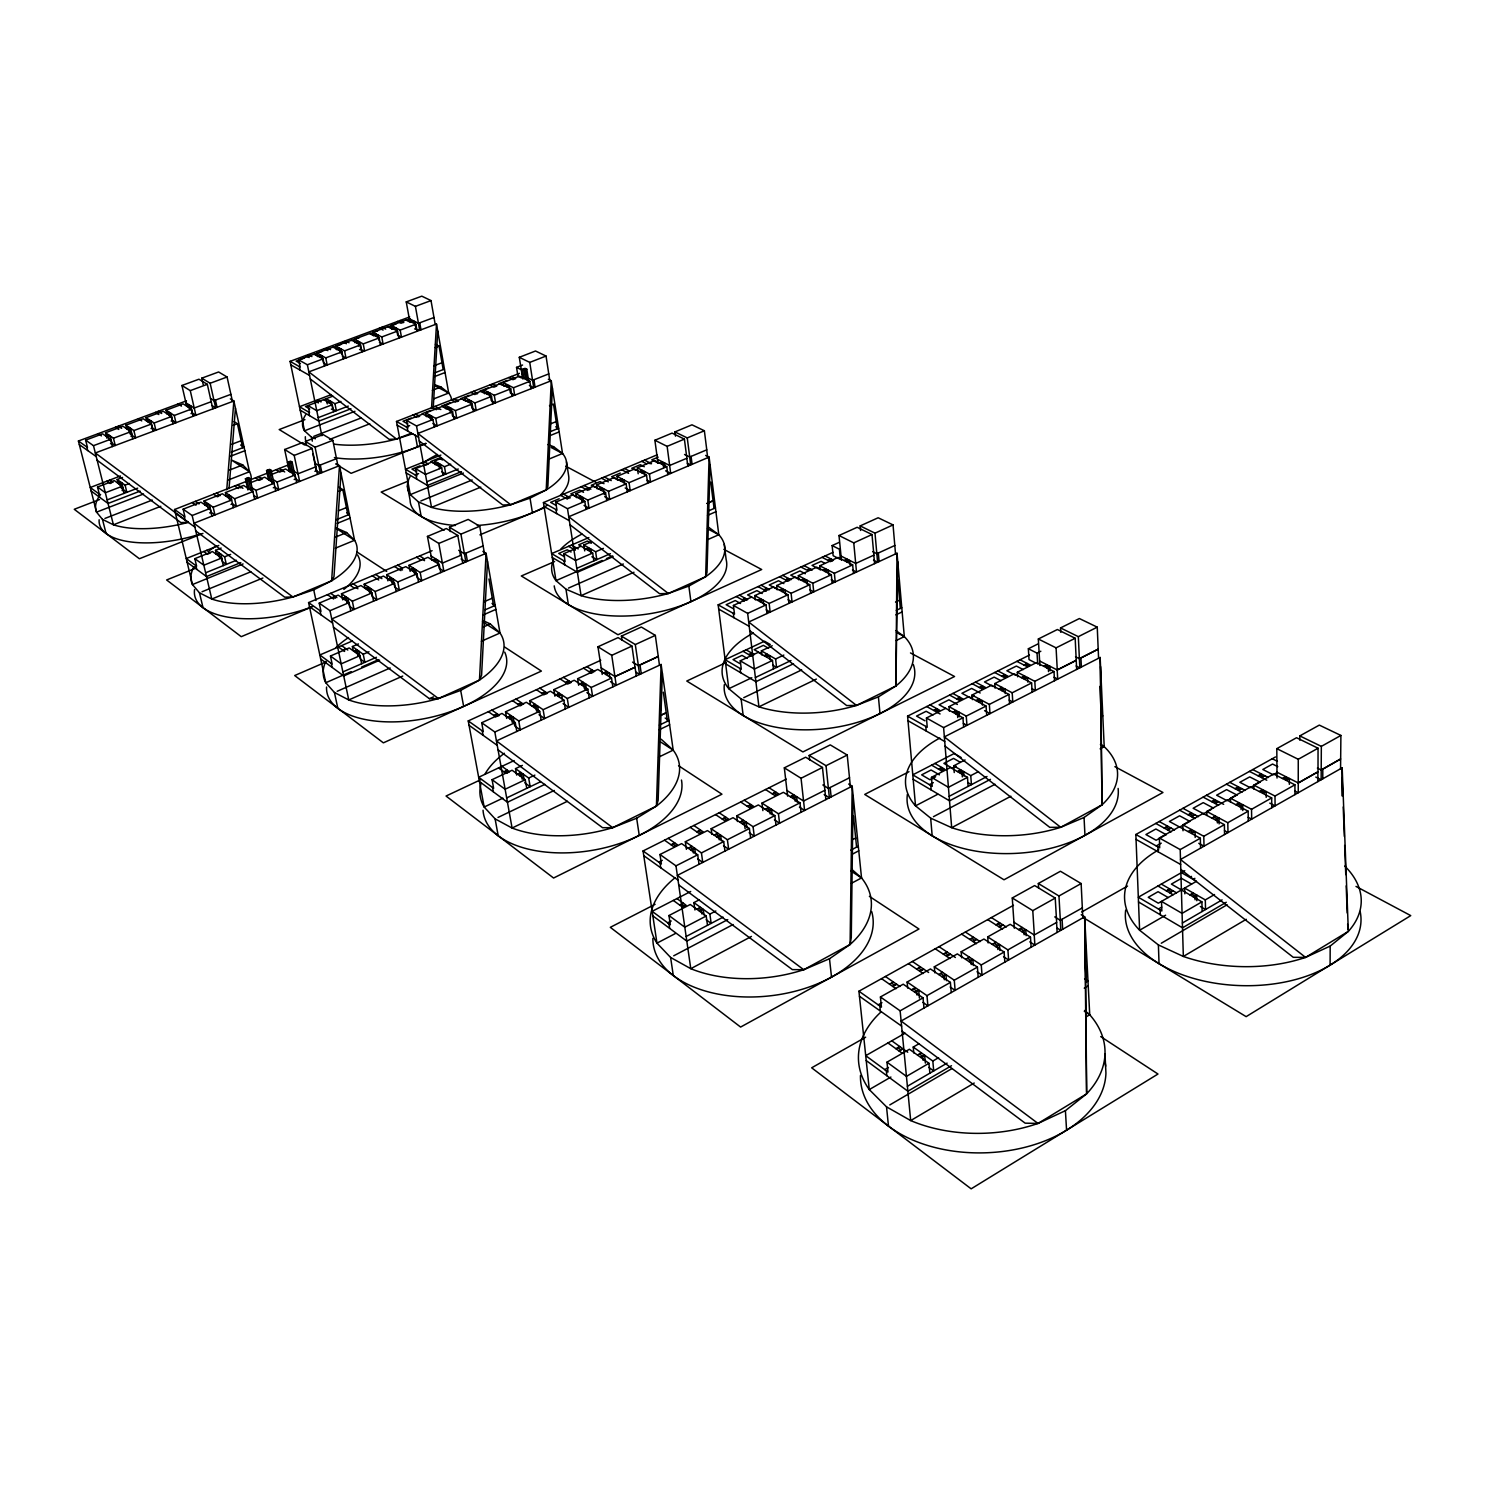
<?xml version="1.0" encoding="UTF-8"?>
<svg xmlns="http://www.w3.org/2000/svg" width="1485" height="1485" viewBox="0 0 1485 1485"><rect width="100%" height="100%" fill="white"/><g stroke="black" fill="none" stroke-linecap="round" stroke-linejoin="round"><path stroke-width="1.5" d="M1317.882 781.593L1317.9 771.81L1298.224 782.929L1276.97 772.2M1277.026 778.047L1276.803 748.644L1296.535 737.729L1318.049 748.217L1318.012 771.866L1298.317 782.985M1340.565 768.729L1340.899 735.446L1321.334 746.38L1321.149 779.755L1315.803 777.082M1322.764 778.827L1322.801 769.044M1330.096 965.12L1330.189 946.075L1348.343 931.392L1342.18 767.819L1180.501 859.518L1305.575 957.398L1330.189 946.075M1341.976 795.849L1342.18 767.819M833.066 552.309L718.165 604.84L728.801 688.706L741.108 698.952L758.928 706.823A96.042 48.411 -5.9 0 0 856.492 705.412L895.863 685.996L897.014 553.237L748.7 622.029L856.492 705.412L878.415 696.873L895.863 685.996A96.042 48.411 -5.9 0 0 904.309 636.601L897.014 553.237M897.757 561.701L895.863 685.996M786.27 779.124L643.061 850.961L656.964 943.142L670.607 957.454L690.785 968.684A111.097 65.21 -6.7 0 0 803.756 969.724L829.484 958.735L850.107 944.479L852.167 786.178L848.659 784.043M853.114 795.533L851.276 937.592L850.107 944.479L803.756 969.724L792.359 969.612L678.719 884.912M657.298 454.763L543.436 502.561L555.984 580.635L565.952 589.192L581.062 595.652A87.299 40.373 -8.1 0 0 668.343 593.48L688.854 586.055L705.653 576.7L709.106 457.102L705.672 455.431M710.09 464.991L706.99 572.393L705.653 576.7L668.343 593.48L659.563 593.703L569.999 524.762M662.347 673.169L658.152 800.322L656.426 806.077L636.657 818.216L612.692 827.665A100.813 53.85 -9.3 0 1 512.084 828.036L495.099 818.866L484.166 807.042L468.239 720.912L600.757 660.287M656.426 806.077L661.122 664.463L496.435 740.922L612.692 827.665L656.426 806.077A100.813 53.85 -9.3 0 0 673.188 750.129L661.122 664.463M1029.439 655.071L907.595 716.123L915.521 805.854L930.668 818.142L951.681 827.683A106.14 57.581 -2.9 0 0 1060.736 827.293L1084.05 817.474L1102.018 804.833L1100.552 666.542M1086.649 1091.828L1085.164 926.807M519.416 373.366L396.495 421.462L410.287 494.635L418.473 501.949L431.522 507.387A80.524 34.322 -9.6 0 0 510.729 504.733L530.034 498.143L546.22 489.92L551.251 380.735L548.336 379.306M552.383 388.105L547.891 486.189L546.22 489.92L510.729 504.733L502.765 505.011L419.271 440.971M432.098 550.694L308.583 602.594L325.772 682.729L334.441 692.493L348.771 699.955A91.717 44.234 -11 0 0 438.428 698.544L460.684 690.414L479.469 680.074L486.078 553.311L482.885 551.38M487.488 561.404L481.585 675.229L479.469 680.074L438.428 698.544L429.406 698.692L333.457 627.171M431.522 408.542L436.497 324.008L308.824 371.881L396.532 439.04L412.867 433.713M433.193 408.524L437.741 330.988M341.012 473.214L333.976 576.644L331.619 580.802L313.725 589.823L292.898 596.989A84.608 37.181 -12 0 1 211.78 599.049L199.473 592.812L192.456 584.552L174.562 509.504L289.037 464.656M195.779 530.925L284.73 597.193L292.898 596.989L331.619 580.802L339.49 465.659L336.817 464.025M226.741 489.809L233.869 400.987L230.342 398.852M229.024 488.602L235.447 408.152M1013.457 905.293L858.924 991.219L869.282 1089.582L886.526 1106.845L910.695 1120.581A123.348 78.352 -2.1 0 0 1038.015 1123.44L1065.413 1110.669L1086.574 1093.888A123.348 78.352 -2.1 0 0 1089.73 1014.756L1084.663 916.802L1081.228 914.723M1275.485 756.942L1135.858 834.496L1139.608 930.241L1158.393 944.924L1183.341 956.451A118.354 67.735 1.4 0 0 1305.575 957.398L1348.343 931.392A118.354 67.735 1.4 0 0 1344.742 866.071M1038.015 1123.44L1086.574 1093.888L1084.663 916.802L901.117 1021.03L1038.015 1123.44L1025.151 1123.161L902.1 1031.203M1246.231 919.308L1183.341 956.451L1180.204 849.587L1159.358 837.986L1159.692 847.861L1135.858 834.496M974.234 1083.029L910.695 1120.581L900.133 1010.821L880.419 996.973L903.214 984.202L923.039 997.864L923.967 1008.055M1085.739 1017.114L1089.73 1014.756L1084.625 1010.431M907.391 1086.278L947.114 1063.111M1226.276 902.267L1182.505 927.828L1138.494 901.952M951.477 1065.729L907.873 1091.215L866.219 1060.55M1084.254 988.156L1088.227 985.836M1161.289 943.235L1227.111 904.755M889.793 1104.933L951.866 1068.625M928.96 1063.297L906.444 1076.365L886.972 1062.165L909.395 1049.264L928.96 1063.297L929.87 1073.172M928.812 1067.399L933.712 1070.926L932.821 1061.051L938.594 1057.691M1182.357 923.02L1222.099 899.873M920.774 1057.413L924.635 1055.185L925.359 1063.074M890.926 1077.052L869.282 1089.582A123.348 78.352 -2.1 0 1 880.883 1012.065M1202.145 911.493L1201.903 901.859L1182.079 913.368L1161.511 901.395L1161.845 910.992L1138.308 897.218L1184.752 870.73M1184.826 893.84L1184.659 888.104L1205.3 899.891L1214.526 894.545M884.744 1069.646L888.457 1067.511M1189.819 894.935L1193.216 892.986M917.507 1055.074L921.35 1052.846M1193.272 896.921L1196.669 894.954L1196.817 900.727M1165.614 915.206L1139.608 930.241A118.354 67.735 1.4 0 1 1158.764 849.828M899.075 1050.99L902.917 1048.8M1181.28 890.053L1158.319 903.196L1148.239 897.311L1158.077 891.705L1168.157 897.534M1181.503 889.886L1196.483 881.31L1181.41 872.623M913.795 1052.958L913.238 1047.055L918.992 1043.751M1158.43 909.006L1161.716 907.112M1166.319 890.833L1169.679 888.902M1189.819 877.375L1191.49 876.41M895.882 1048.688L899.706 1046.498M1169.697 892.782L1173.076 890.851M1193.216 879.287L1194.887 878.34M905.052 1033.207L865.718 1055.668L887.974 1072.003L886.972 1062.165M900.133 1010.821L923.039 997.864M950.4 982.402L930.445 968.962L907.131 982.012L926.974 995.637L950.4 982.402L951.254 992.574M977.408 967.106L957.342 953.908L934.306 966.809L954.28 980.193L977.408 967.106L978.207 977.26M1004.12 952.015L983.924 939.021L961.166 951.755L981.251 964.953L1004.12 952.015L1004.825 962.132M1030.479 937.109L1010.19 924.301L987.692 936.905L1007.907 949.88L1030.479 937.109L1031.147 947.207M1082.417 907.855L1060.253 920.273L1060.828 930.334L1057.413 928.236M1081.748 912.013L1127.542 886.062M865.644 1037.198L811.664 1067.808L971.153 1188.835L1157.984 1074.026L1100.719 1036.586M914.741 992.147L918.677 989.938L919.419 998.068M942.047 976.777L945.926 974.587L946.446 980.675M969.018 961.593L972.842 959.44L973.325 965.51M995.674 946.576L999.442 944.441L999.888 950.511M1021.996 931.745L1025.727 929.647L1026.135 935.68M1180.204 849.587L1200.325 838.227L1200.585 848.139M1183.025 830.765L1182.858 824.843L1203.778 836.278L1224.382 824.639L1224.568 834.514M1206.878 815.395L1206.785 811.46L1227.798 822.709L1248.161 811.2L1248.291 821.075M1230.508 802.141L1230.452 798.225L1251.539 809.306L1271.68 797.928L1271.754 807.766M1253.897 789.055L1253.841 785.138L1275.002 796.053L1294.92 784.804L1294.957 794.605M1321.167 769.972L1340.639 758.983L1321.279 770.028L1317.381 768.098M1156.24 845.93L1161.233 843.146M878.192 1004.825L881.96 1002.709M1188.074 831.507L1191.527 829.577M1212.076 818.031L1215.491 816.119M1235.817 804.703L1239.177 802.81M1259.28 791.524L1262.603 789.667M1282.483 778.493L1285.769 776.655M911.437 989.864L915.354 987.655M938.706 974.531L942.585 972.341M965.658 959.366L969.482 957.231M992.296 944.404L996.064 942.27M1018.599 929.61L1022.33 927.512M1191.583 833.438L1195.035 831.489L1195.184 837.429M1215.602 819.924L1218.999 818.012L1219.129 823.915M1239.344 806.559L1242.722 804.666L1242.796 810.569M1262.825 793.361L1266.148 791.486L1266.204 797.371M1286.029 780.293L1289.333 778.456L1289.351 784.321M1276.803 748.644L1298.261 759.281L1318.049 748.217M892.801 986.467L896.699 984.277M919.883 971.32L923.726 969.167M946.65 956.34L950.437 954.224M973.083 941.564L976.852 939.467M999.219 926.956L1002.932 924.877M1159.358 837.986L1179.424 826.774M1182.858 824.843L1203.388 813.372M1206.785 811.46L1227.074 800.118L1248.161 811.2M1230.452 798.225L1250.518 787.013L1271.68 797.928M1253.841 785.138L1273.684 774.038L1294.92 784.804M1179.647 827.089L1189.875 821.372L1179.61 815.803L1169.4 821.483L1200.325 838.227M1203.444 813.78L1211.519 809.269M1277.119 772.571L1273.202 774.762L1262.807 769.49L1272.571 764.051L1277.768 766.668M1055.241 898.072L1034.637 885.561L1012.269 897.961L1032.78 910.639L1055.241 898.072L1056.652 922.426L1034.228 934.993L1034.878 945.073L1029.792 941.861M1081.136 883.556L1060.438 871.25L1038.331 883.501L1058.954 895.993L1081.136 883.556L1082.825 917.841M1164.259 828.11L1167.674 826.198M1188.111 814.801L1191.49 812.926M1211.686 801.659L1215.046 799.784M1235.019 788.646L1238.323 786.809M1258.073 775.783L1261.359 773.963M889.552 984.202L893.45 982.03M916.616 969.092L920.459 966.958M943.365 954.168L947.152 952.052M969.779 939.411L973.529 937.332M995.897 924.839L999.609 922.76M1167.674 830.004L1171.108 828.092M1191.545 816.676L1194.942 814.782M1215.138 803.496L1218.498 801.622M1238.471 790.447L1241.794 788.609M1261.563 777.565L1264.83 775.727M1299.802 740.18L1299.802 735.91L1319.311 725.107L1340.899 735.446M1060.736 827.293L1102.018 804.833A106.14 57.581 -2.9 0 0 1104.209 746.695L1100.144 657.465L944.349 736.894L1060.736 827.293L1049.728 827.331L945.11 746.138M1010.895 796.238L951.681 827.683L943.606 727.613L926.454 717.998L945.722 708.308M1100.144 748.848L1104.209 746.695L1100.589 744.171M751.447 936.441L690.785 968.684L675.972 865.848L659.99 854.506L681.615 843.61L697.709 854.803L699.045 864.326M851.313 883.352L861.541 877.932L852.167 786.178L677.346 875.389L803.756 969.724M933.452 816.676L995.043 784.266M673.726 955.802L733.107 924.524M686.144 936.497L723.084 917.136M850.886 850.125L858.293 846.246M990.439 779.347L949.509 800.823L913.164 779.309M727.761 919.605L686.812 941.119L652.862 915.892M852.631 854.023L858.757 850.794M706.21 916.022L684.808 927.197L668.955 915.54L690.265 904.495L706.21 916.022L707.491 925.303M699.379 899.78L693.903 902.602L709.886 914.11L715.844 910.992M851.833 839.99L855.731 838.06M675.415 933.508L656.964 943.142A111.097 65.21 -6.7 0 1 675.081 877.746M949.156 796.331L987.024 776.488M1102.798 715.863L1101.257 716.661L1099.958 686.348M699.528 911.215L703.203 909.303L703.964 914.853M967.478 777.342L948.414 787.291L931.466 777.342L950.437 767.522L967.478 777.342L968.164 786.363M965.083 759.949L953.704 765.833L970.745 775.634L978.559 771.569M937.796 794.234L915.521 805.854A106.14 57.581 -2.9 0 1 939.819 738.064M935.643 776.803L929.963 779.755L921.647 774.854L931.076 769.991L939.43 774.854M956.117 766.204L952.256 768.209L943.885 763.383L953.556 758.408L960.257 762.232M929.406 784.674L933.341 782.632M957.509 771.587L960.776 769.898M667.693 922.816L671.22 920.997M696.855 909.284L700.53 907.372M960.35 773.24L963.616 771.532L963.969 776.042M938.557 769.174L941.806 767.504M679.777 905.145L683.397 903.27M908.987 771.699L864.715 794.438L1004.008 879.788L1162.978 792.489L1114.882 766.668M655.108 904.309L610.316 927.327L740.607 1027.063L918.974 929.016L869.393 896.365M690.692 891.483L652.156 911.326L670.329 924.765L668.955 915.54M943.606 727.613L962.93 717.793L963.635 727.056M949.379 711.241L949.026 706.637L966.252 716.104L986.059 706.062L986.708 715.306M972.359 699.639L972.025 695.054L989.344 704.391L1008.946 694.442L1009.559 703.649M995.099 688.168L994.783 683.583L1012.195 692.79L1031.592 682.952L1032.149 692.14M1017.615 676.807L1017.318 672.241L1034.804 681.318L1054.016 671.554L1054.517 680.724M1076.198 660.305L1057.19 669.939L1057.71 679.109L1054.034 677.234M1079.354 658.69L1098.176 649.149L1079.447 658.746L1075.511 656.778M1039.63 661.011L1057.283 669.995L1076.291 660.342M675.972 865.848L697.709 854.803M723.696 841.587L707.473 830.579L685.327 841.735L701.44 852.91L723.696 841.587L724.958 851.109M749.405 828.537L733.07 817.678L711.148 828.723L727.39 839.712L749.405 828.537L750.612 838.023M774.836 815.618L758.371 804.926L736.69 815.84L753.062 826.681L774.836 815.618L775.968 825.066M799.969 802.828L783.412 792.303L761.972 803.107L778.437 813.78L799.969 802.828L801.046 812.276M824.936 790.243L803.552 801.028L786.957 790.503M828.389 788.405L849.55 777.732M952.85 712.243L956.173 710.554M975.923 700.586L979.209 698.915M998.755 689.04L1002.004 687.406M1021.364 677.624L1024.576 675.991M1043.732 666.319L1046.906 664.705M658.727 862.117L662.31 860.316M688.279 848.251L692.01 846.357M714.211 835.145L717.886 833.271M739.827 822.17L743.465 820.333M765.183 809.344L768.784 807.524M790.28 796.665L793.825 794.865M955.746 713.821L959.05 712.15L959.403 716.772M978.819 702.145L982.105 700.493L982.439 705.097M1001.67 690.581L1004.918 688.947L1005.234 693.532M1024.297 679.146L1027.509 677.513L1027.787 682.098M1046.665 667.823L1049.858 666.208L1050.118 670.774M690.989 850.125L694.702 848.232L695.5 853.931M716.921 836.983L720.596 835.127L721.357 840.807M742.574 823.989L746.212 822.152L746.936 827.813M767.949 811.144L771.55 809.325L772.237 814.968M793.046 798.429L796.61 796.628L797.259 802.271M671.053 844.761L674.747 842.905M696.762 831.823L700.419 829.985M722.193 819.033L725.812 817.214M747.363 806.355L750.927 804.573M772.256 793.844L775.783 792.062M936.534 712.002L939.838 710.35L930 704.892M949.026 706.637L968.758 696.706L986.059 706.062M972.025 695.054L991.553 685.216L1008.946 694.442M994.783 683.583L1014.125 673.856L1031.592 682.952M1017.318 672.241L1036.456 662.607L1054.016 671.554M974.327 695.927L970.447 697.894L961.946 693.291L971.654 688.427L980.174 692.994M1035.973 663.164L1029.031 659.618L1028.362 648.741L1037.05 653.14L1040.837 651.228M1039.89 665.558L1038.331 638.995L1056.076 647.85L1075.177 638.253L1076.662 669.438M1060.773 632.313L1060.531 627.932L1078.333 636.657L1097.248 627.153L1098.584 658.263M933.712 710.424L936.998 708.772M956.637 698.915L959.885 697.282M979.32 687.499L982.532 685.884M1001.781 676.213L1004.955 674.617M1024 665.039L1027.156 663.461M822.467 767.485L805.65 757.202L784.321 767.838L801.046 778.27L822.467 767.485L825.864 799.598M847.23 755.048L830.282 744.895L809.177 755.438L826.031 765.703L847.23 755.048L850.422 787.069M1028.362 648.741L1037.811 644.026M1038.331 638.995L1057.376 629.51L1075.177 638.253M1060.531 627.932L1079.372 618.54L1097.248 627.153M816.36 679.09L758.928 706.823L747.66 613.379L733.423 605.435L751.707 597.044M896.142 640.555L904.309 636.601L896.012 630.642M567.363 801.306L512.084 828.036L494.839 732.012L481.697 722.75L502.023 713.431L515.258 722.582L516.799 731.455M658.597 757.183L673.188 750.129L661.103 739.177M743.744 697.69L801.677 669.921M498.013 817.455L554.239 790.465M755.401 677.494L790.985 660.547M896.272 610.391L901.785 607.755M502.895 798.132L484.166 807.042A100.813 53.85 -9.3 0 1 481.103 783.245M506.663 797.928L540.466 781.797M659.414 725.088L669.011 720.503L665.187 718.072M793.51 663.758L755.902 681.708L725.645 663.869M895.882 614.883L902.156 611.894M544.865 784.358L507.443 802.253L479.451 781.556M659.229 729.729L669.624 724.773M772.478 660.454L754.38 669.048L740.273 660.806L758.315 652.323L772.478 660.454L773.462 668.9M772.219 645.752L761.397 650.857L775.597 658.987L783.839 655.071M895.529 602.075L899.669 600.181M525.226 779.699L505.104 789.24L492.073 779.681L512.084 770.232L525.226 779.699L526.748 788.349M522.386 765.388L515.518 768.617L528.679 778.047L534.86 775.114M660.194 715.603L666.19 712.744L660.361 715.584M751.818 677.735L728.801 688.706A96.042 48.411 -5.9 0 1 753.322 633M764.181 655.683L767.281 654.235M517.541 774.149L520.975 772.534M766.557 657.057L769.657 655.59L770.158 659.785M519.731 775.745L523.184 774.112L524.316 780.59M726.165 662.496L686.757 681.04L802.902 751.93L954.539 676.51L910.491 652.936M481.103 779.532L446.038 796.034L553.589 878.025L721.951 794.197L678.571 765.74M748.811 654.625L751.893 653.177M503.879 771.81L507.295 770.195M514.163 760.58L478.671 777.268L493.633 788.312L492.073 779.681M494.839 732.012L515.258 722.582M539.668 711.278L526.34 702.256L505.513 711.816L518.748 720.967L539.668 711.278L541.171 720.151M563.854 700.103L550.397 691.212L529.792 700.679L543.139 709.681L563.854 700.103L565.302 708.939M587.8 689.04L574.25 680.26L553.831 689.634L567.289 698.525L587.8 689.04L589.192 697.857M611.504 678.07L597.842 669.419L577.628 678.701L591.197 687.462L611.504 678.07L612.86 686.868M601.202 667.879L614.957 676.566L634.986 667.229L631.96 646.086L618.076 637.622L597.954 646.773L602.205 674.45M635.766 672.055L639.608 674.45L638.327 665.688L658.245 656.481L638.402 665.726L632.573 662.124M614.957 676.566L635.06 667.266L636.285 675.991M757.628 600.293L760.784 598.845M779.551 590.213L782.669 588.784M801.269 580.227L804.35 578.797M822.783 570.333L825.827 568.922M844.093 560.513L847.118 559.121M507.499 717.218L510.988 715.603M531.853 706.006L535.324 704.41M555.984 694.906L559.399 693.328M579.855 683.898L583.252 682.339M603.504 673.002L606.864 671.461M760.023 601.611L763.179 600.163L763.68 604.469M781.964 591.513L785.082 590.083L785.565 594.371M803.682 581.507L806.782 580.078L807.246 584.366M825.214 571.595L828.277 570.184L828.704 574.454M846.543 561.757L849.568 560.365L849.995 564.634M509.726 718.759L513.216 717.144L514.757 725.998L520.288 729.84L518.748 720.967M534.099 707.51L537.551 705.913L538.684 712.54M558.23 696.391L561.664 694.813L562.388 699.212M582.139 685.365L585.535 683.805L586.575 690.395M605.806 674.468L609.166 672.909L609.834 677.29M747.66 613.379L766 604.896L767.002 613.528M755.364 599.903L754.844 595.596L769.156 603.448L787.978 594.742L788.925 603.356M777.193 589.861L776.692 585.573L791.097 593.313L809.733 584.7L810.643 593.295M798.819 579.911L798.355 575.642L812.833 583.271L831.303 574.732L832.175 583.308M820.24 570.054L819.794 565.804L834.366 573.321L852.65 564.875L853.485 573.414M855.694 563.465L873.885 555.13L871.992 534.544L857.161 527.286L839.006 535.528L841.475 560.309M876.818 553.719L894.861 545.459M742.147 599.773L745.266 598.344M763.921 589.786L767.002 588.376M785.491 579.892L788.554 578.482M809.9 568.699L806.856 570.091L800.935 567.01M828.036 560.383L831.043 559.01M493.781 715.436L497.252 713.84M517.949 704.336L521.384 702.776M541.895 693.365L545.292 691.806M565.599 682.487L568.959 680.947M589.081 671.721L592.404 670.181M754.844 595.596L773.592 587.002L787.978 594.742M776.692 585.573L795.273 577.052L809.733 584.7M798.355 575.642L816.75 567.196L831.303 574.732M819.794 565.804L838.023 557.432L852.65 564.875M839.006 535.528L853.764 542.879L871.992 534.544M860.595 530.461L860.168 525.913L874.999 533.171L893.042 524.91L895.529 553.924M597.954 646.773L611.746 655.331L631.96 646.086M655.331 635.394L641.353 627.041L621.417 636.1L635.302 644.546L655.331 635.394L659.47 665.224M860.168 525.913L878.155 517.764L893.042 524.91M832.138 545.57L839.396 549.227L840.399 559.399L833.159 555.724L832.138 545.57L839.341 542.303M429.406 698.692L433.434 696.873M633.984 572.245L581.062 595.652L567.493 508.705L555.724 502.153L556.986 510.153L543.436 502.561M708.178 539.426L718.796 534.73L709.106 457.102L568.755 516.743L668.343 593.48M402.713 676.083L348.771 699.955L330.004 610.688L319.219 603.114L338.209 595.132L349.068 602.613L350.776 610.855M481.381 641.26L500 633.018L486.078 553.311L331.73 618.948L438.428 698.544M337.188 691.286L390.184 667.972M483.479 626.93L490.291 623.923L500 633.018A91.717 44.234 -11 0 1 479.469 680.074M568.439 588.097L623.31 563.984M576.793 568.347L610.428 553.664M708.271 510.988L715.436 507.851M342.868 671.925L376.429 657.28M485.205 609.778L495.173 605.435L492.018 603.411M602.186 560.458L555.984 580.635A87.299 40.373 -8.1 0 1 553.441 559.901M606.381 558.62L612.674 555.873M613.082 556.671L577.405 572.263L552.271 557.488M707.51 515.388L715.918 511.712M351.11 671.647L325.772 682.729A91.717 44.234 -11 0 1 325.79 661.382M361.672 667.043L378.564 659.637M379.64 660.231L343.722 675.953L320.667 658.987M483.2 614.938L495.879 609.388M593.87 560.885L592.663 553.051L575.567 560.476L563.873 553.664L580.895 546.294M591.123 541.876L583.828 545.032L595.615 551.77L603.411 548.373M707.287 503.229L713.06 500.723L710.795 482.087M706.823 503.489L713.134 500.761L714.044 508.464M359.983 655.665L341.179 663.851L330.45 656.017L349.179 647.924L359.983 655.665L361.653 663.721M358.423 643.933L352.39 646.532L363.231 654.272L369.023 651.748M483.794 601.833L492.315 598.195M573.377 549.079L576.291 547.817M342.831 650.152L346.024 648.778M554.592 561.571L521.328 575.976L617.964 634.745L761.675 569.516L723.826 549.339M585.777 549.097L588.71 547.835M326.05 661.939L294.68 675.545L383.371 742.853L541.394 671.09L504.64 647.052M353.671 651.135L356.883 649.743M587.763 550.23L590.696 548.949L591.29 552.865M355.472 652.435L358.702 651.024L360.354 659.062L364.883 662.31L363.231 654.272M588.858 537.57L551.64 553.608L565.098 561.497L563.873 553.664M352.205 641.037L319.813 654.996L332.157 664.055L330.45 656.017M579.874 498.663L582.844 497.419L583.457 501.41M600.59 489.92L603.523 488.676L604.414 494.672M621.12 481.251L624.034 480.026L624.61 483.999M641.483 472.657L644.379 471.432L644.935 475.404M661.679 464.137L664.556 462.912L665.076 466.884M344.539 599.476L347.806 598.102L349.495 606.325L354.043 609.463L352.353 601.221L341.476 593.759L360.948 585.554L371.918 592.942L373.57 601.165M367.333 589.842L370.582 588.487L372.215 596.673L376.8 599.773L375.167 591.55L364.178 584.18L383.483 576.069L394.546 583.345L396.161 591.55M389.924 580.301L393.135 578.946L394.732 587.132L399.372 590.176L397.776 581.99L386.694 574.714L405.832 566.657L416.988 573.841L418.547 582.027M412.329 570.834L415.503 569.498L417.062 577.665L421.721 580.672L420.181 572.505L409.006 565.321L427.958 557.339L439.226 564.43L440.729 572.597M434.511 561.46L437.667 560.123L439.189 568.272L443.885 571.261L438.817 543.436L427.457 536.401L446.354 528.53L457.788 535.472L462.726 563.242M567.493 508.705L584.812 501.373L586.037 509.392M576.551 497.642L575.939 493.651L587.8 500.111L605.564 492.593L606.752 500.594M597.174 488.936L596.58 484.964L608.516 491.349L626.132 483.887L627.283 491.869M617.612 480.323L617.055 476.351L629.065 482.662L646.532 475.256L647.646 483.219M638.179 473.752L637.343 467.812L649.428 474.031L666.765 466.698L667.823 474.643M658.004 463.283L654.885 440.265L672.074 433.1L684.399 439.115L686.868 458.252L669.642 465.492L657.465 459.348M675.489 436.144L674.933 431.912L691.973 424.821L704.373 430.761L706.767 449.825L689.671 457.009L690.692 464.935L687.277 463.227M330.004 610.688L349.068 602.613M352.353 601.221L371.918 592.942M375.167 591.55L394.546 583.345M397.776 581.99L416.988 573.841M420.181 572.505L439.226 564.43M461.315 555.13L442.381 563.093L431.114 556.003M464.397 553.775L483.163 545.886M559.195 498.756L550.619 502.357L556.429 505.605M620.303 473.065L611.653 476.704L617.574 479.822M658.171 457.157L651.785 459.83L657.781 462.875M555.724 502.153L572.969 494.895L584.812 501.373M575.939 493.651L593.647 486.189L605.564 492.593M596.58 484.964L614.14 477.576L626.132 483.887M617.055 476.351L634.448 469.019L646.532 475.256M637.343 467.812L654.607 460.554L666.765 466.698M479.933 534.86L545.069 507.443M312.704 606.567L241.238 636.675L166.617 579.967L194.554 568.681M577.888 497.586L580.858 496.324M598.585 488.843L601.536 487.618M619.115 480.193L622.029 478.968M639.46 471.617L642.355 470.392M659.637 463.097L662.514 461.891M342.719 598.232L345.986 596.84M365.496 588.617L368.725 587.243M388.068 579.076L391.279 577.721M410.454 569.646L413.628 568.291M432.636 560.272L435.792 558.954M654.885 440.265L667.136 446.354L684.399 439.115M674.933 431.912L687.258 437.926L704.373 430.761M438.817 543.436L457.788 535.472M479.729 526.265L468.202 519.416L449.491 527.231L460.925 534.154L479.729 526.265L484.537 553.979M480.769 487.136L431.522 507.387L416.505 425.954L406.556 420.403L422.928 413.999M547.946 459.496L562.537 453.5L551.251 380.735L417.898 433.471L510.729 504.733M262.882 578.018L211.78 599.049L192.159 515.518L183.138 509.169L200.995 502.171L210.09 508.445L211.872 516.149M335.369 548.188L354.562 540.28L339.49 465.659L193.96 523.24L292.898 596.989M420.83 500.983L472.174 479.971M562.537 453.5L553.571 446.669L551.325 447.579L562.537 453.5A80.524 34.322 -9.6 0 1 546.22 489.92M202.053 591.754L250.854 571.781M335.703 537.032L346.618 532.558L354.562 540.28A84.608 37.181 -12 0 1 331.619 580.802M461.464 471.636L427.476 485.446L406.185 472.917M550.694 435.346L559.177 431.894M240.793 562.611L206.508 576.551L187.147 562.277M337.225 523.37L350.089 518.135M463.376 473.028L410.287 494.635A80.524 34.322 -9.6 0 1 409.99 476.722M243.076 563.929L192.456 584.552A84.608 37.181 -12 0 1 194.071 566.602M426.808 481.771L458.252 469M551.009 431.374L558.62 428.274L555.724 426.789M205.617 572.783L236.412 560.272M335.907 519.88L349.346 514.423L346.673 512.733M208.977 553.589L207.473 554.183L203.761 551.51M435.848 464.508L438.632 463.376M216.235 554.258L219.279 553.033M437.518 465.455L440.302 464.341L440.952 467.998M415.262 475.014L418.603 473.659M217.757 555.353L220.801 554.128L222.527 561.646L226.333 564.374L224.588 556.838L215.511 550.341L221.172 548.058M408.486 481.01L381.2 492.055L444.052 530.312M441.676 467.849L425.452 474.402L415.54 468.629L431.708 462.132L441.676 467.849L442.994 475.2M441.416 458.234L434.492 461.018L444.46 466.717L450.716 464.192M549.877 424.116L556.225 421.591M221.543 558.063L203.835 565.228L194.832 558.657L212.466 551.548L221.543 558.063L223.288 565.618M224.588 556.838L230.658 554.388M338.394 510.803L346.432 507.61L342.812 489.642L338.933 487.247M338.914 491.219L342.812 489.642M440.841 455.097L405.516 469.279L416.914 475.98L415.54 468.629M218.759 545.478L186.256 558.546L196.614 566.175L194.832 558.657M420.014 465.844L411.958 469.093L416.858 471.933M427.03 464.619L425.638 465.176L421.573 462.837M549.469 405.702L553.497 404.087L557.283 428.812M426.084 443.477L351.11 473.325L335.629 463.895M202.944 533.431L139.386 558.75L74.25 509.281L99.569 499.535M209.608 512.9L211.148 512.288L214.954 514.924L213.172 507.239L204.058 500.965L222.397 493.762L231.604 499.981L213.172 507.239M231.01 504.454L232.532 503.842L236.375 506.441L234.649 498.774L225.442 492.575L243.633 485.446L252.914 491.572L234.649 498.774M273.314 487.748L274.799 487.154L278.716 489.697L277.082 482.05L273.147 479.525M294.197 479.506L295.682 478.912L299.636 481.418L294.197 455.412L284.656 449.51L302.495 442.586L312.091 448.433L317.419 474.383M314.913 471.32L316.379 470.745L320.389 473.214L315.08 447.263L305.446 441.435L323.136 434.567L332.826 440.34L338.023 466.234M333.902 444.126A75.624 30.108 -10.4 0 0 396.532 439.04L411.456 433.156M204.763 504.77L207.844 503.563M229.265 495.136L226.221 496.343L225.442 492.575M428.757 417.192L431.56 416.078L432.246 419.828M448.396 409.47L451.199 408.375L452.517 415.837L456.73 418.12L455.412 410.621L445.314 405.219L445.983 408.95M467.905 401.804L470.671 400.709L471.952 408.171L476.202 410.417L474.922 402.955L464.749 397.609L465.399 401.321M487.247 394.193L489.994 393.117L491.257 400.56L495.526 402.769L494.282 395.326L484.036 390.035L484.667 393.748M506.441 386.657L509.169 385.58L510.394 393.005L514.701 395.196L513.476 387.752L503.174 382.536L503.786 386.249M406.296 426.956L409.693 425.638M206.285 505.828L209.366 504.622L211.148 512.288M227.762 497.382L230.806 496.176L233.331 507.647M416.505 425.954L432.933 419.494L434.288 426.993M426.418 416.635L425.731 412.904L435.755 418.38L452.609 411.735L453.927 419.216M455.412 410.621L472.137 404.05L473.437 411.512M474.922 402.955L491.516 396.402L492.779 403.864M494.282 395.326L510.747 388.829L511.972 396.272M513.476 387.752L529.829 381.329L530.999 388.736M548.8 373.886L532.54 380.253L527.379 377.691M192.159 515.518L210.09 508.445M252.06 487.822L255.958 490.366L274.075 483.238L264.683 477.186L250.408 482.773M277.082 482.05L295.051 474.977L296.666 482.606M298.021 473.789L315.897 466.791M336.538 458.661L318.811 465.603L314.82 463.134M247.921 489.976L245.433 478.783L248.478 477.595L250.037 478.615L254.622 499.238M268.507 479.822L266.576 470.504L269.583 469.334L271.161 470.337L275.727 490.885M289.501 471.469L287.552 462.318L290.54 461.148L292.137 462.132L295.682 478.912M523.76 378.304L522.33 369.394L524.057 370.266L526.785 369.19L528.79 381.812M245.433 478.783L246.993 479.804L250.037 478.615M266.576 470.504L268.154 471.525L271.161 470.337M287.552 462.318L289.148 463.301L292.137 462.132M411.159 418.046L403.01 421.239L407.929 423.986M430.539 410.454L422.185 413.721L432.933 419.494M449.936 402.843L441.639 406.092L444.962 407.892M469.167 395.307L460.944 398.537L464.285 400.3M507.202 380.42L499.108 383.594L502.487 385.302M425.731 412.904L442.53 406.315L452.609 411.735M445.314 405.219L461.983 398.685L472.137 404.05M464.749 397.609L481.288 391.112L491.516 396.402M484.036 390.035L500.445 383.613L510.747 388.829M503.174 382.536L519.453 376.169L529.829 381.329M418.25 416.821L419.642 416.264L415.54 413.999M437.759 409.155L439.133 408.616M457.102 401.581L458.494 401.024L454.317 398.834M476.314 394.045L477.687 393.506L473.492 391.335M271.421 474.55L285.584 469L295.051 474.977M218.815 496.194L217.311 496.788L213.543 494.227M239.939 487.897L241.442 487.321M260.877 479.692L259.392 480.268L255.55 477.78M281.649 471.543L283.115 470.949M427.067 416.283L429.889 415.169M446.707 408.561L449.51 407.465M466.197 400.913L468.963 399.818M485.539 393.321L488.287 392.226M504.714 385.784L507.443 384.708M329.503 439.486L369.746 423.8M433.731 398.871L448.693 393.042L436.497 324.008M521.384 377.914L517.949 376.188L516.539 367.389L522.571 365.032M160.807 506.311L113.417 524.799L102.484 519.379L96.544 512.139L78.408 441.008L186.46 400.839M228.504 479.915L249.499 471.729L233.869 400.987L95.318 452.962L188.409 522.33L180.873 522.59L97.156 460.239M522.757 378.786L519.286 357.31L529.755 362.396L546.034 356.047L549.895 381.274M294.197 455.412L312.091 448.433M315.08 447.263L332.826 440.34M522.33 369.394L525.04 368.336L526.785 369.19M313.762 436.349L361.208 417.935M432.358 390.332L440.971 386.991L448.693 393.042A75.624 30.108 -10.4 0 1 451.626 400.43M519.286 357.31L535.51 350.998L546.034 356.047M104.934 518.432L152.25 500.074M229.655 470.021L242.742 464.935L249.499 471.729A79.429 32.354 -12.5 0 1 251.169 479.989M350.98 408.783L318.885 421.146L300.211 410.176M434.381 376.652L445.073 372.531M140.11 491.108L108.052 503.471L91.16 491.034M229.897 456.489L244.858 450.735M354.952 411.308L304.499 430.78L290.076 361.356L409.693 316.918M143.507 494.004L96.544 512.139A79.429 32.354 -12.5 0 1 100.59 494.412M488.212 387.901L480.082 391.038L483.46 392.782M122.197 486.282L105.342 492.742L97.509 487.006L114.271 480.602L122.197 486.282L123.96 493.428M122.55 477.446L117.166 479.506L125.093 485.168L129.418 483.516M231.586 444.349L241.183 440.711M331.359 409.099L336.334 410.677L334.942 403.716L326.199 398.704L327.257 403.92M304.926 419.661L279.199 429.555L304.574 444.999M122.104 490.495L123.552 489.939L126.856 492.315L125.093 485.168M318.18 417.675L348.288 406.092M435.142 372.679L444.46 369.097M107.143 499.907L137.659 488.157M231.27 452.145L244.078 447.208L240.57 444.98M332.826 396.179L305.483 406.5L309.771 409.006M111.598 482.922L110.168 483.479L106.92 481.14M327.164 401.804L329.819 400.783M117.556 482.959L120.452 481.845L121.77 487.191M328.63 402.639L331.285 401.618L332.696 408.579M118.893 483.906L121.77 482.811L123.552 489.939M333.679 411.716L332.269 404.737L316.75 410.677L308.082 405.628L309.511 412.589L299.506 406.723L331.341 394.583M334.942 403.716L340.919 401.414M433.917 365.793L442.01 362.73M435.216 347.583L439.077 346.116L443.18 369.579M233.219 425.285L237.414 423.689L242.686 447.746M120.489 475.961L90.269 487.488L99.309 494.134L97.509 487.006M359.556 349.495L364.605 350.961L363.231 343.889L354.321 339.211L355.008 342.738M414.593 328.89L419.698 330.301L415.41 306.355L406.24 301.9L409.953 322.264M110.484 443.737L111.95 443.198L115.255 445.481L113.454 438.205L105.528 432.748L122.958 426.251L130.977 431.652L132.74 438.929M130.847 436.107L132.295 435.569L135.655 437.834L133.873 430.557L125.854 425.174L143.173 418.733L151.266 424.079L152.992 431.337M151.043 428.552L152.491 428.014L155.869 430.242L154.143 423.002L146.031 417.656L163.22 411.271L171.388 416.543L173.095 423.782M171.109 421.035L172.52 420.496L175.954 422.724L174.265 415.484L166.06 410.213L183.119 403.864L191.379 409.08L193.031 416.301M191.008 413.591L192.419 413.053L195.871 415.243L190.266 390.629L181.931 385.487L198.934 379.213L207.325 384.318L212.819 408.876M303.905 358.219L296.128 361.115L300.416 363.509M322.449 351.314L314.449 354.302L317.344 355.88M333.067 347.379L340.993 344.427M351.537 340.492L359.426 337.578M395.864 324.027L388.086 326.904L392.56 329.169M410.027 318.755L406.166 320.185L409.173 321.67M78.408 441.008L87.466 447.412L85.629 440.135L102.595 433.824L110.521 439.3L112.34 446.577M402.509 322.839L403.809 322.356L400.078 320.5M317.938 356.084L320.63 355.082M336.724 349.086L339.397 348.084M355.361 342.144L358.015 341.16M373.886 335.239L376.522 334.255M392.263 328.389L394.861 327.424M410.491 321.595L413.09 320.63M105.899 436.089L108.813 435.012M126.281 428.497L129.176 427.402L130.513 432.84M146.514 420.942L149.41 419.884M166.598 413.461L169.457 412.403L170.311 416.004M186.535 406.036L189.375 404.978M319.405 356.883L322.096 355.88L323.526 362.971L327.183 364.994L325.772 357.885L316.992 353.096L317.697 356.623M338.209 349.885L340.882 348.882L341.921 354.191M356.864 342.924L359.519 341.94L360.874 348.994M375.389 336.018L378.025 335.035L379.009 340.325M393.766 329.169L396.384 328.185L397.683 335.22L401.47 337.151L400.17 330.097L391.112 325.531L391.762 329.039M412.032 322.356L414.612 321.391L415.893 328.408M107.217 437.017L110.15 435.922L111.95 443.198M127.617 429.388L130.531 428.311L132.295 435.569M147.887 421.851L150.765 420.775L152.491 428.014M167.972 414.352L170.831 413.275L172.52 420.496M187.927 406.909L190.767 405.85L192.419 413.053M323.062 358.887L314.3 354.098L298.671 359.908L307.376 364.753L323.062 358.887L324.491 365.997M325.772 357.885L341.884 351.871L343.295 358.962M336.427 349.662L335.721 346.116L344.576 350.868L360.577 344.891L361.95 351.964M363.231 343.889L379.139 337.949L380.457 345.021M373.459 335.851L372.791 332.343L381.775 336.965L397.553 331.081L398.852 338.116M400.17 330.097L415.819 324.25L417.099 331.285M418.436 323.284L434.028 317.493M85.629 440.135L93.481 445.667L110.521 439.3M113.454 438.205L130.977 431.652M133.873 430.557L151.266 424.079M154.143 423.002L171.388 416.543M174.265 415.484L191.379 409.08M194.219 408.022L211.241 401.692M214.026 400.616L230.918 394.342M190.266 390.629L207.325 384.318M227.075 377.004L218.611 371.974L201.756 378.174L210.146 383.26L227.075 377.004L232.477 401.507M316.992 353.096L333.048 347.119L341.884 351.871M335.721 346.116L351.667 340.195L360.577 344.891M354.321 339.211L370.155 333.327L379.139 337.949M372.791 332.343L388.513 326.496L397.553 331.081M391.112 325.531L406.723 319.721L415.819 324.25M406.24 301.9L421.796 296.165L431.021 300.583L435.216 324.491M415.41 306.355L431.021 300.583M377.673 330.839L369.876 333.698L372.828 335.22M396.532 439.04L389.144 439.337L310.272 378.972M856.492 705.412L846.673 705.561L749.739 630.642M612.692 827.665L602.557 827.702L498.032 749.777M1305.575 957.398L1293.249 957.305L1180.798 869.412M435.031 384.838L440.971 386.991M547.872 444.553L553.571 446.669M305.632 414.835A75.624 30.108 -10.4 0 0 304.499 430.78L311.516 437.221L315.395 438.799M242.742 464.935L231.437 460.034L249.499 471.729M336.055 527.862L346.618 532.558M483.999 621.046L490.291 623.923M1299.802 735.91L1321.334 746.38M523.685 368.874L525.412 369.728L527.045 379.919M516.539 367.389L521.681 369.932L523.11 378.768M684.548 454.484L689.727 457.046L687.258 437.926M409.303 318.755L418.473 323.303M411.791 321.113L413.331 321.874M872.716 551.678L876.892 553.738M511.378 376.503L515.629 378.619L512.938 379.677L508.687 377.543M529.384 385.506L533.709 387.678L529.755 362.396M1272.255 758.742L1277.434 761.341M397.497 321.447L401.228 323.322M873.514 560.179L877.598 562.24L874.999 533.171M1076.124 665.985L1079.818 667.842L1078.333 636.657M435.402 344.279L439.077 346.116M661.085 462.485L663.108 463.524L663.646 467.478M1284.135 777.583L1287.681 779.365M393.562 327.907L395.084 328.686M506.088 385.246L507.814 386.119M841.048 556.058L855.768 563.502M845.615 559.826L848.065 561.07M644.527 460.109L651.507 463.673L648.073 463.246M665.614 470.838L670.7 473.437L667.136 446.354M1252.746 769.583L1268.32 777.509M1294.697 790.93L1298.243 792.73L1298.261 759.281M381.979 327.22L385.692 329.113M492.5 383.891L496.733 386.044L494.022 387.102L489.809 384.949M1045.329 665.521L1048.262 667.006L1048.521 671.591M1259.707 774.873L1263.197 776.655M1249.46 771.402L1266.779 780.219M641.687 461.315L646.662 463.84M379.38 328.185L383.093 330.078M825.085 555.965L833.456 560.235L830.449 561.627L822.077 557.339M852.446 569.943L856.511 572.022L853.764 542.879M829.54 559.696L831.953 560.922M644.304 466.736L640.351 464.712L631.793 468.258L635.766 470.3M1020.028 659.785L1030.052 664.927L1026.896 666.524L1016.872 661.363M1025.578 664.24L1028.474 665.726M824.658 563.168L821.112 561.33L812.072 565.414L819.219 569.126M1260.951 790.595L1264.496 792.415M640.907 471.005L642.931 472.044M375.204 334.756L376.707 335.536M1023.202 669.587L1016.39 666.06L1006.886 670.756L1015.48 675.211M486.913 392.782L488.621 393.655M824.305 569.627L826.737 570.89M1229.747 782.354L1245.265 790.41M1269.786 803.125L1275.077 805.872L1275.002 796.053M624.535 468.517L629.473 471.079M647.163 480.249L650.523 481.994L649.428 474.031M379.343 342.088L383.093 344.037L381.775 336.965M1022.961 676.807L1025.894 678.329M1236.671 787.737L1240.142 789.537M621.658 469.724L628.601 473.325M1226.424 784.191L1241.943 792.266M803.96 565.618L812.295 569.943L808.378 569.405M831.173 579.781L835.22 581.897L834.366 573.321M470.764 392.393L474.94 394.583M997.864 670.904L1007.832 676.12L1004.64 677.717L994.672 672.501M1031.722 688.594L1035.361 690.488L1034.804 681.318M1003.377 675.415L1006.236 676.919M805.278 573.748L799.932 570.945L790.781 575.14L797.909 578.909M620.563 479.581L622.586 480.639M1237.506 803.756L1241.033 805.612L1241.089 809.548M356.697 341.643L358.182 342.422L358.869 345.968M1000.983 680.743L994.133 677.123L984.536 681.949L993.075 686.497M467.589 400.356L469.297 401.266M707.491 528.79L718.796 534.73A87.299 40.373 -8.1 0 1 705.653 576.7M802.81 579.521L805.241 580.784M434.919 385.766L448.693 393.042M604.376 476.982L611.263 480.62M625.185 487.99L630.197 490.644L629.065 482.662M1206.488 795.273L1223.677 804.35M1248.142 817.288L1251.669 819.163L1251.539 809.306M345.411 340.808L349.049 342.738M896.439 632.424L904.309 636.601M1213.356 800.731L1216.828 802.55M1000.389 688.223L1003.303 689.764M601.481 478.189L608.349 481.845M1203.147 797.129L1218.591 805.315M342.775 341.791L346.413 343.722M782.651 575.363L790.93 579.763M809.715 589.712L813.743 591.865L812.833 583.271M451.57 399.911L455.728 402.119M1100.441 744.69L1104.209 746.695M787.013 579.187L789.407 580.449L787.867 581.155L779.588 576.755M603.987 483.683L600.07 481.585L591.327 485.261L595.262 487.358M1213.542 808.137L1203.24 802.642L1193.142 808.267L1224.382 824.639M975.459 682.116L985.39 687.406L982.179 689.04L972.248 683.731M1009.169 700.066L1012.789 701.997L1012.195 692.79M1355.991 886.415L1410.75 915.614L1246.138 1016.65L1083.567 917.786M980.935 686.701L983.794 688.223M565.804 466.216L595.819 482.254M783.857 583.586L778.53 580.746L769.286 584.979L776.377 588.784M600.051 488.231L602.056 489.308M1213.783 817.084L1217.31 818.959L1217.384 822.913M338.06 348.585L339.545 349.383L340.232 352.929M448.117 408.004L449.806 408.913L450.456 412.663M781.11 589.489L783.523 590.789M584.032 485.521L590.881 489.196M604.711 496.658L609.685 499.35L608.516 491.349M1182.97 808.323L1198.376 816.639M1224.475 830.69L1227.984 832.584L1227.798 822.709M326.923 347.676L330.542 349.625M342.274 355.954L345.968 357.959L344.576 350.868M435.012 406.389L440.804 409.526M1189.801 813.873L1193.235 815.729M587.447 488.751L589.415 489.827M977.557 699.751L980.471 701.31M1179.591 810.197L1194.979 818.532M581.118 486.746L587.949 490.44M324.268 348.659L327.888 350.627M761.137 585.201L769.379 589.656L765.462 589.081M788.052 599.754L792.043 601.926L791.097 593.313M432.246 407.465L436.367 409.712M758.055 586.612L766.279 591.067M583.549 492.296L579.651 490.161L570.834 493.874L576.681 497.067M952.85 693.458L962.725 698.822L959.477 700.456L949.602 695.073M984.574 710.684L989.994 713.635L989.344 704.391M958.252 698.098L961.111 699.639M762.213 593.517L756.923 590.64L747.605 594.91L766 604.896M1189.801 830.542L1193.309 832.454M579.373 496.955L581.359 498.05L581.971 502.041M957.398 704.465L948.934 699.825L939.114 704.762L962.93 717.793M319.275 355.583L320.76 356.381M428.478 415.726L430.149 416.635L430.836 420.385M759.206 599.569L761.601 600.887M563.52 494.134L570.314 497.865M584.05 505.42L589.007 508.13L587.8 500.111M1159.191 821.539L1174.542 829.966M1198.785 843.294L1204.019 846.172L1203.778 836.278M308.286 354.599L311.887 356.567M432.915 423.578L437.11 425.879L435.755 418.38M566.88 497.401L568.848 498.477M1165.966 827.145L1169.4 829.038M954.502 711.389L957.398 712.986L957.751 717.608M1155.775 823.433L1171.108 831.878M560.569 495.359L567.363 499.108M305.632 355.583L309.214 357.569M739.437 595.114L747.623 599.643L746.045 600.348L743.707 599.049M766.167 609.871L770.158 612.08L769.156 603.448M412.756 415.095L416.839 417.359M736.319 596.543L744.486 601.072M963.357 723.381L966.958 725.367L966.252 716.104M935.364 709.607L938.186 711.167M926.714 706.544L940.079 713.969M740.532 603.485L735.279 600.553L726.184 604.711L733.182 608.627M932.896 715.027L926.139 711.278L916.561 716.086L924.988 720.819M290.076 361.356L300.118 366.999L298.671 359.908M396.495 421.462L407.967 427.884L406.556 420.403M544.067 506.515L569.386 520.752M1136.044 839.396L1180.649 864.474M718.165 604.84L734.5 614.029L733.423 605.435M290.819 364.883L309.548 375.427M397.2 425.174L418.584 437.221M718.703 609.11L749.22 626.336M907.595 716.123L927.234 727.223L926.454 717.998M907.985 720.708L944.738 741.516M770.288 644.509L764.497 641.204L725.107 659.693L741.312 669.215L740.273 660.806M1191.564 884.095L1181.447 878.34L1171.387 884.095L1201.903 901.859M591.308 543.287L587.41 541.078L578.723 544.828L592.663 553.051M442.474 460.016L439.17 458.141L430.91 461.464L435.848 464.285M961.166 757.498L954.205 753.526L912.774 774.854L932.227 786.326L931.466 777.342M768.636 648.332L763.383 645.344L754.194 649.669L761.174 653.678M587.243 548.466L589.229 549.598M1191.527 893.97L1194.979 895.938L1195.072 899.78M328.501 401.284L329.967 402.138M437.24 463.951L438.91 464.898L439.56 468.573M323.619 399.576L332.269 404.737M765.74 654.959L768.116 656.314M571.484 545.051L578.222 548.93M591.884 556.782L596.803 559.604L595.615 551.77M1161.307 884.095L1176.454 892.782M1200.363 906.537L1205.542 909.507L1205.3 899.891M317.512 399.855L321.094 401.915M424.339 461.724L428.404 464.062M441.62 471.673L445.778 474.068L444.46 466.717M1168.008 889.868L1171.387 891.817M959.143 770.734L961.983 772.386L962.336 776.878M1157.947 886.007L1173.076 894.731M568.569 546.313L575.308 550.192M314.876 400.857L318.44 402.918M746.101 649.836L754.231 654.514L751.132 655.98L743.038 651.284M772.627 665.131L776.562 667.415L775.597 658.987M750.352 653.901L752.672 655.256M571.075 552.03L567.233 549.803L558.75 553.441L564.523 556.819M934.863 763.476L944.608 769.119L941.36 770.789L931.633 765.146M967.867 782.595L971.431 784.655L970.745 775.634M940.172 768.339L942.975 769.954M747.233 658.412L742.017 655.386L733.052 659.6L739.994 663.665M1054.758 916.895L1060.346 920.329L1058.954 895.993M458.735 550.285L464.452 553.812M210.536 398.481L214.063 400.653M461.111 558.973L465.863 561.905L460.925 534.154M212.151 405.665L215.641 407.818L210.146 383.26M822.876 784.971L828.463 788.442M234.036 421.591L237.414 423.689M824.175 794.549L829.391 797.798L826.031 765.703M289.055 461.724L290.633 462.726L293.306 475.311M1013.921 922.222L1034.34 935.049L1032.78 910.639M185.941 402.825L194.257 408.041M288.554 467.831L298.077 473.826M1020.473 928.552L1023.87 930.705L1024.13 934.733M434.214 559.604L436.089 560.792M187.964 405.498L190.173 409.99M605.193 672.241L607.476 673.689M419.661 555.928L424.264 558.824M991.386 917.563L1006.255 926.974M178.07 403.957L181.448 406.11M279.254 468.499L284.693 471.952M422.687 559.492L424.543 560.662M997.753 923.8L1001.076 925.916M1084.588 978.838L1087.967 980.972L1086.185 982.03L1084.774 953.036M416.543 557.228L421.127 560.142M987.692 919.623L1002.542 929.053M792.062 795.756L794.828 797.519L795.255 801.287M586.835 666.654L594.65 671.61M610.502 681.671L616.219 685.309L611.746 655.331M276.303 469.65L280.164 472.119M590.733 670.942L592.998 672.389L591.327 673.15L583.512 668.176M769.044 787.755L778.511 793.788L774.966 795.57L765.517 789.537M799.413 807.135L804.61 810.457L801.046 778.27M774.019 792.953L776.748 794.679M268.08 469.928L269.657 470.931L272.386 483.535M412.05 568.959L413.907 570.166L414.686 574.25M994.17 943.346L997.549 945.518L997.846 949.546M168.028 412.923L170.255 417.433M581.563 683.119L583.828 684.585L584.533 688.984M397.702 565.154L402.268 568.087M965.361 932.042L980.156 941.601M1003.544 956.73L1008.612 959.997L1007.907 949.88M158.32 411.308L161.679 413.48M258.52 476.611L262.362 479.098M400.69 568.755L402.528 569.943M482.514 621.695L500 633.018M971.654 938.371L974.977 940.506M1084.291 1011.229L1089.73 1014.756M335.647 528.029L354.562 540.28M961.612 934.121L976.387 943.699M394.546 566.472L400.95 570.611M766.984 808.434L769.75 810.235L770.214 814.003M155.48 412.366L158.839 414.538M563.446 677.346L571.205 682.395L567.827 683.935L560.086 678.886M586.909 692.604L592.589 696.279L591.197 687.462M660.212 741.702L673.188 750.129M567.289 681.708L569.516 683.156M744.245 800.211L753.637 806.336L750.055 808.137L740.681 801.993M774.409 819.869L779.569 823.228L778.437 813.78M850.812 870.934L861.541 877.932A111.097 65.21 -6.7 0 1 850.107 944.479M749.145 805.464L751.856 807.227M246.955 478.189L248.515 479.21L250.854 489.734M357.013 551.993L386.694 571.409M967.57 958.289L970.93 960.517L971.246 964.563M389.683 578.408L391.539 579.633L392.337 583.716M147.962 420.403L149.317 421.313M557.692 694.108L559.956 695.593M375.556 574.454L381.905 578.649M939.021 946.688L955.375 957.491M977 971.765L982.03 975.088L981.251 964.953M138.421 418.696L141.743 420.905M237.637 484.797L242.965 488.324M253.749 495.47L257.648 498.032L255.958 490.366M945.258 953.11L948.544 955.282M372.364 575.79L378.712 579.985M935.234 948.785L949.936 958.53M741.646 821.261L744.393 823.061L745.117 828.741M539.816 688.168L547.501 693.272L545.812 694.052L543.603 692.585M563.112 703.612L568.736 707.361L567.289 698.525M234.63 485.966L238.435 488.491M536.419 689.708L544.104 694.832M719.167 812.778L728.485 818.996L724.884 820.815L715.566 814.597M749.127 832.751L754.25 836.166L753.062 826.681M724.012 818.124L726.685 819.906M940.636 973.436L943.977 975.682L944.33 979.747M367.111 587.93L368.948 589.155L369.784 593.258M127.729 427.958L130.402 434.307M227.743 495.749L230.156 500.612M533.598 705.208L535.825 706.712L536.586 711.129M912.384 961.5L928.626 972.471M950.122 986.987L955.115 990.365L954.28 980.193M353.207 583.846L357.681 586.872M118.373 426.158L121.659 428.367M216.569 493.039L220.337 495.6M356.084 587.54L357.885 588.765M918.547 968.034L921.814 970.243M908.542 963.635L923.15 973.529M349.996 585.183L354.469 588.227M716.048 834.199L718.759 836.055L719.26 839.842M115.496 427.216L118.781 429.443M515.945 699.082L523.592 704.261M539.055 714.749L544.624 718.536L543.139 709.681M519.676 703.556L521.866 705.041L520.158 705.839L512.529 700.642M693.829 825.493L703.073 831.804L699.435 833.642L690.172 827.312M723.548 845.763L728.652 849.216L727.39 839.712M698.581 830.913L701.254 832.732M344.353 597.545L346.172 598.789L347.007 602.91M913.386 988.769L916.709 991.052L917.08 995.117M107.347 435.55L109.593 440.098M206.304 504.158L208.717 509.058M509.244 716.42L511.471 717.942L512.251 722.378M330.654 593.313L336.891 597.62M885.413 976.499L899.929 986.523M922.909 1002.394L927.884 1005.828L926.974 995.637M98.177 433.657L101.425 435.903M195.333 501.355L199.064 503.935M333.475 597.063L335.276 598.288M891.501 983.126L894.75 985.372M881.533 978.652L896.049 988.713M327.424 594.668L333.642 598.975M690.154 847.304L692.845 849.179L693.384 852.984M491.869 710.108L499.424 715.362L497.698 716.16L495.526 714.638M192.289 502.561L196.02 505.141M488.398 711.686L495.953 716.958M668.194 838.338L677.383 844.742L673.689 846.617L664.519 840.194M697.709 858.905L702.758 862.432L701.44 852.91M672.891 843.833L675.545 845.67M308.583 602.594L320.964 611.337L319.219 603.114M858.924 991.219L881.44 1007.127L880.419 996.973M174.562 509.504L184.957 516.854L183.138 509.169M309.455 606.66L332.603 623.069M859.444 996.249L901.618 1026.116M79.336 444.609L96.247 456.6M468.239 720.912L483.312 731.604L481.697 722.75M175.471 513.309L194.869 527.082M469.056 725.293L497.234 745.359M643.061 850.961L661.382 864.01L659.99 854.506M913.238 1047.055L932.821 1061.051M643.766 855.657L678.032 880.159M355.268 650.43L357.087 651.729L357.922 655.757M919.419 1053.96L922.705 1056.299L923.076 1060.253M119.004 482.402L121.659 488.713M217.757 553.645L220.151 558.49M341.606 645.604L347.806 650.059M519.249 773.351L521.458 774.929L522.219 779.235M891.761 1040.799L907.725 1052.252M109.797 480.045L113.027 482.384M206.768 550.304L210.499 552.977M897.794 1047.593L901.005 1049.895M338.413 646.977L344.613 651.432M887.956 1042.971L902.286 1053.311M501.949 766.334L509.466 771.755L506.051 773.369L498.533 767.931M524.688 782.744L530.182 786.716L528.679 778.047M698.692 908.319L701.365 910.249L701.885 913.962M505.587 770.993L507.759 772.571M676.919 898.573L686.014 905.163L682.395 907.057L673.299 900.43M706.155 919.753L711.148 923.373L709.886 914.11M681.578 904.198L684.214 906.11M707.974 526.767L718.796 534.73M851.555 869.133L861.541 877.932M102.484 519.379L106.048 533.431M93.481 445.667L113.417 524.799A79.429 32.354 -12.5 0 0 188.409 522.33M86.817 446.948L87.726 450.568M98.66 493.651L99.551 497.215M105.528 432.748L106.883 438.186M117.166 479.506L118.039 483.052M125.854 425.174L126.745 428.794M146.031 417.656L146.904 421.276M184.196 516.316L185.105 520.14M195.871 565.618L196.762 569.368M199.473 592.812L202.981 607.606M166.06 410.213L166.914 413.814M181.931 385.487L186.776 406.407M204.058 500.965L204.949 504.789M215.511 550.341L216.383 554.091M201.756 378.174L203.222 384.671M215.436 400.096L217.051 407.298M248.478 477.595L249.294 481.27M246.993 479.804L249.034 489.01M268.154 471.525L270.159 480.713M289.148 463.301L291.097 472.471M320.073 610.706L320.946 614.809M331.266 663.405L332.12 667.396M284.656 449.51L289.352 471.617M313.725 589.823L315.989 600.515M334.441 692.493L337.819 708.271M311.516 437.221L312.314 441.138M312.927 454.002L316.379 470.745M341.476 593.759L342.738 599.903M352.39 646.532L353.226 650.541M305.446 441.435L306.3 445.5M320.296 465.028L321.855 472.62M299.395 366.591L300.118 370.118M308.787 412.162L309.493 415.633M307.376 364.753L321.874 435.718M364.178 584.18L365.013 588.283M346.395 507.573L347.898 515.017M386.694 574.714L387.901 580.839M409.006 565.321L410.176 571.428M407.428 486.022L410.12 500.334A80.283 34.619 -9.6 0 0 455.412 525.486M407.131 427.42L407.818 431.151M416.097 475.497L416.765 479.154M427.457 536.401L431.875 560.068M418.473 501.949L421.183 516.39M415.262 435.031L417.471 446.911M460.684 690.414L463.654 706.396M482.235 730.824L483.033 735.242M492.556 787.514L493.336 791.821M495.099 818.866L498.199 835.795M449.491 527.231L450.271 531.574M434.492 461.018L435.161 464.675M465.956 553.107L467.422 561.256M419.735 322.802L420.998 329.819M459.645 550.842L460.369 554.907M505.513 711.816L506.682 718.443M515.518 768.617L516.669 775.077M488.955 579.001L493.651 606.103M529.792 700.679L530.535 705.078M553.831 689.634L554.907 696.224M530.034 498.143L532.428 512.752M524.057 370.266L525.486 379.176M556.003 509.596L556.634 513.587M564.133 560.922L564.745 564.82M533.895 379.714L535.064 387.139M565.952 589.192L568.384 604.581M577.628 678.701L578.667 685.272M583.828 545.032L584.737 550.898M566.472 461.816L568.699 476.184A80.283 34.619 -9.6 0 1 560.402 495.192M636.657 818.216L639.255 835.387M670.607 957.454L673.299 975.534M621.417 636.1L622.048 640.313M660.045 863.063L660.751 867.797M669.011 923.8L669.679 928.403M639.998 664.909L641.26 673.67M635.302 644.546L638.402 665.726M663.35 692.177L667.396 721.283M660.045 705.858L660.639 709.979M685.327 841.735L686.404 849.327M693.903 902.602L694.943 909.989M711.148 828.723L711.909 834.384M688.854 586.055L690.915 601.629M686.812 458.215L687.833 466.142M691.082 456.415L692.103 464.322M736.69 815.84L737.432 821.502M741.108 698.952L743.168 715.473M706.693 449.806L707.695 457.714M761.972 803.107L762.882 810.624M733.312 613.379L733.85 617.667M740.143 668.528L740.662 672.724M724.253 544.382L726.165 559.696A87.002 40.708 -8.1 0 1 647.85 614.01A87.002 40.708 -8.1 0 1 554.221 585.87M761.397 650.857L761.898 655.052M784.321 767.838L787.625 796.127M809.177 755.438L809.678 759.949M829.484 958.735L831.526 977.093M830.152 787.495L831.154 796.907M853.467 815.97L856.585 847.155M879.807 1005.976L880.327 1011.044M886.359 1070.833L886.842 1075.734M886.526 1106.845L888.475 1126.094M1347.638 924.32L1348.157 929.61M907.131 982.012L907.706 988.1M878.415 696.873L879.992 713.58M873.811 555.093L874.609 563.632M878.322 553.014L879.101 561.534M934.306 966.809L934.845 972.861M897.905 580.115L900.318 608.46M925.823 726.425L926.213 731.028M930.817 785.509L931.188 789.983M930.668 818.142L932.172 835.777M961.166 951.755L961.649 957.806M953.704 765.833L954.242 772.553M987.692 936.905L988.156 942.938M1012.269 897.961L1014.329 928.236M1038.331 883.501L1038.609 887.9M1065.413 1110.669L1066.564 1130.196M1037.05 653.14L1037.699 664.036M1062.091 919.234L1062.666 929.294M1056.559 922.371L1057.134 932.431M1056.076 647.85L1057.283 669.995M1084.05 817.474L1084.96 835.331M1104.988 1053.793L1105.935 1073.08A122.791 78.779 -2 0 1 981.177 1152.898A122.791 78.779 -2 0 1 860.465 1075.474M1080.932 657.892L1081.377 667.043M1342.106 777.527L1342.793 795.644M1343.22 806.968L1344.333 836.408M1344.668 845.448L1345.763 874.609M1346.19 885.858L1347.211 912.997M1157.966 846.895L1158.133 851.815M1160.138 909.989L1160.305 914.779M1158.393 944.924L1159.043 963.691M1100.144 657.465L1102.018 804.833M336.148 647.386A91.717 44.234 -11 0 1 348.529 637.566M504.714 652.119A91.402 44.587 -11.1 0 1 425.323 718.48A91.402 44.587 -11.1 0 1 326.551 687.035M560.773 549.153A87.299 40.373 -8.1 0 1 581.934 534.08M871.695 911.567A110.651 65.618 -6.6 0 1 771.755 995.637A110.651 65.618 -6.6 0 1 652.88 938.353M209.626 550.397A84.608 37.181 -12 0 1 215.009 546.758M681.466 780.052A100.423 54.24 -9.3 0 1 589.081 850.849A100.423 54.24 -9.3 0 1 483.052 810.216M485.168 773.759A100.813 53.85 -9.3 0 1 504.399 753.266M913.294 664.463A95.708 48.764 -5.9 0 1 825.233 728.764A95.708 48.764 -5.9 0 1 724.327 684.659M1118.131 788.442A105.732 57.971 -2.8 0 1 1011.378 853.541A105.732 57.971 -2.8 0 1 907.428 794.159M425.675 443.328A75.401 30.368 -10.5 0 1 334.403 457.584M306.374 442.604A75.401 30.368 -10.5 0 1 305.353 436.72M1360.149 911.437A117.872 68.143 1.6 0 1 1245.729 985.706A117.872 68.143 1.6 0 1 1125.686 910.082M1104.97 1061.571A122.791 78.779 -2 0 1 1105.657 1066.174M424.19 462.206A80.524 34.322 -9.6 0 1 437.5 454.503M357.514 554.926A84.348 37.478 -12.1 0 1 343.852 589.415M310.94 607.179A84.348 37.478 -12.1 0 1 194.572 589.526M200.716 533.913A79.206 32.633 -12.6 0 1 99.142 519.75M546.758 505.587A80.283 34.619 -9.6 0 1 477.298 525.467M1166.115 834.663L1156.128 840.25L1145.919 834.551L1155.887 829.001L1166.115 834.663M1236.949 795.032L1226.944 800.638L1216.623 795.199L1226.61 789.63L1236.949 795.032M1260.004 782.168L1250.203 787.644L1239.845 782.298L1249.72 776.896L1260.004 782.168"/></g></svg>
